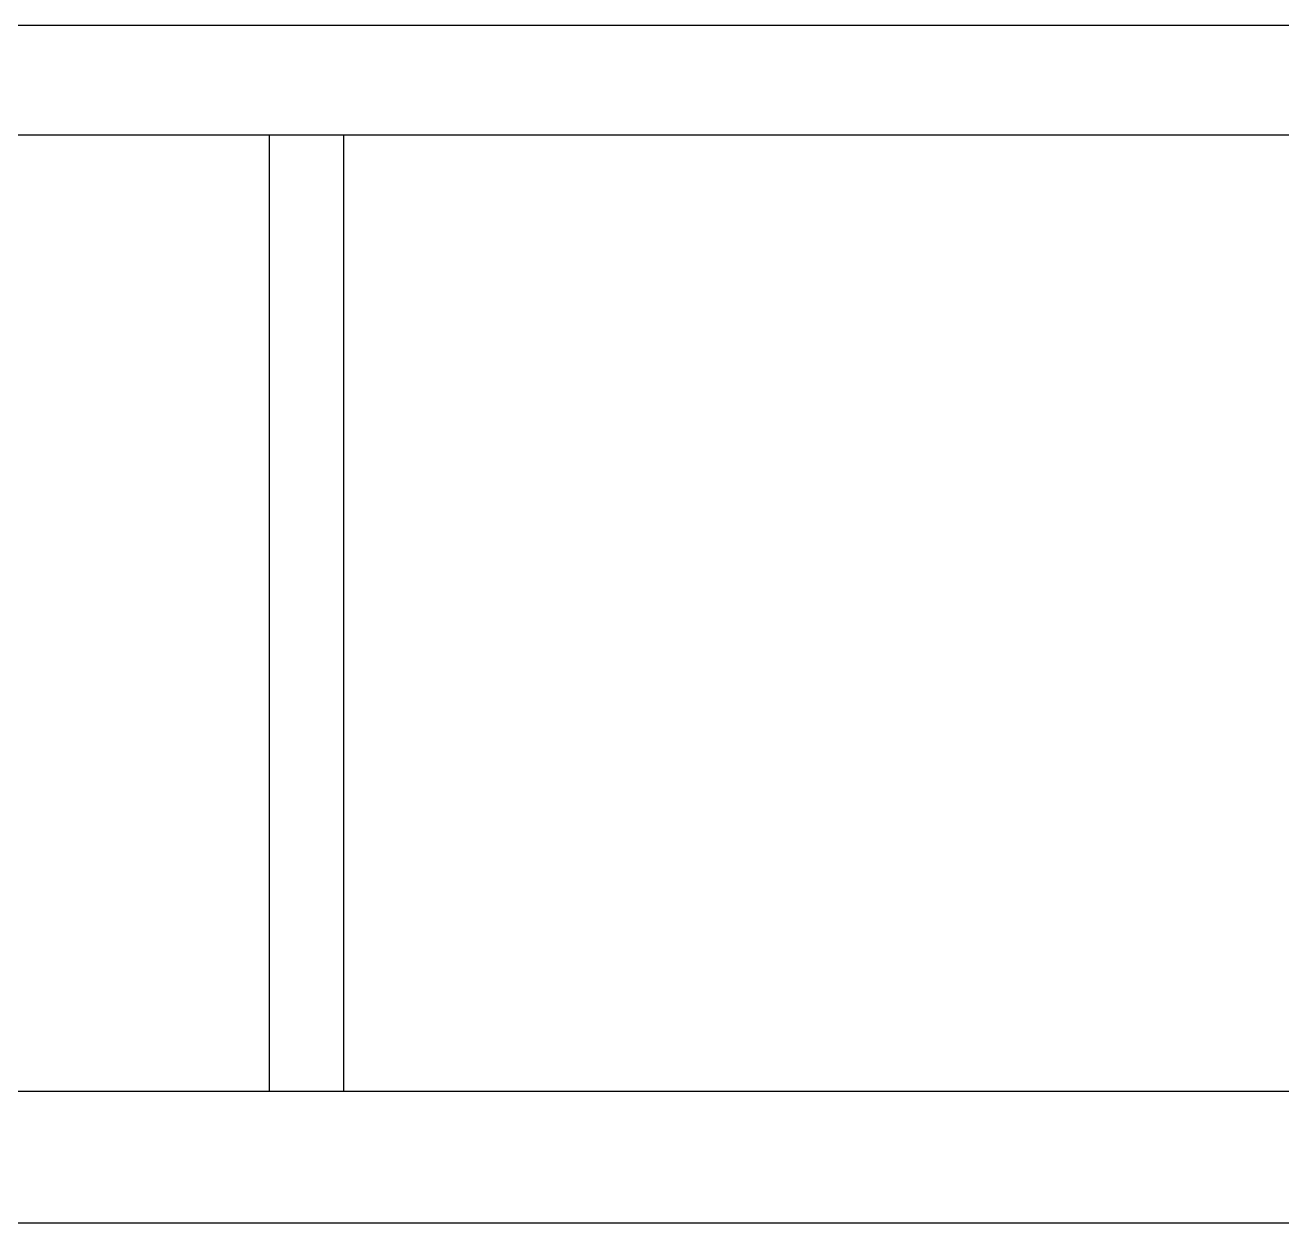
# Model space of a CAD drawing. Header units: millimetres. Extents: x -216611 to 71527, y -70596 to -44669.
# Drawn here: x 70489.1 to 70765.4, y -46757.3 to -46493.9 of the extents above; entities that cross this region are included whole.
import ezdxf

# ---------------------------------------------------------------- set-up
doc = ezdxf.new("R2010")
doc.units = ezdxf.units.MM

# ---------------------------------------------------------------- blocks, each defined once
blk = doc.blocks.new('A$C398a0407')
for p, q in [((8133.99, 5895.43), (9568, 5895.43)), ((8133.99, 5871.3), (9568, 5871.3)), ((8133.99, 5871.3), (9568, 5871.3)), ((8647.72, 5871.3), (8647.72, 5661.01)), ((8664.07, 5871.3), (8664.07, 5661.01)), ((8133.99, 5661.01), (9568, 5661.01)), ((8133.99, 5632.05), (9568, 5632.05))]:
    blk.add_line(p, q)

msp = doc.modelspace()

# ---------------------------------------------------------------- block references
msp.add_blockref('A$C398a0407', (61895.01, -52389.38))

doc.saveas('drawing.dxf')
